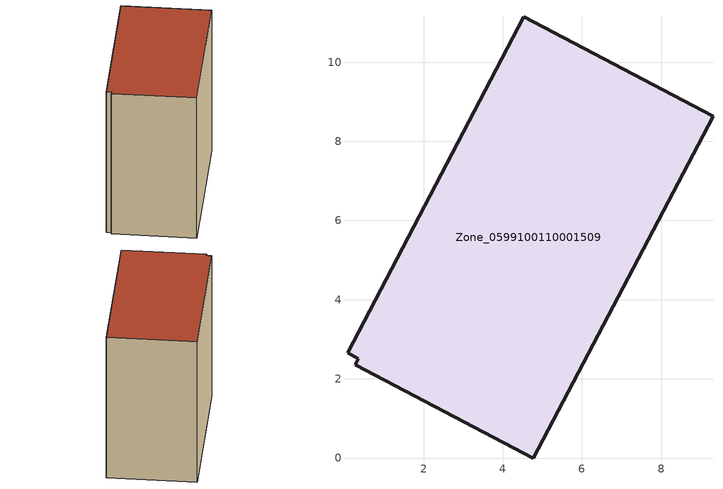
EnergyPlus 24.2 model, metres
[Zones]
Zone_0599100110001509
 floor ground (C_G): 0.28,2.36 0.35,2.51 0.08,2.66 4.53,11.14 9.31,8.63 4.77,0 z0
 wall outside (C_F): 9.31,8.63 4.53,11.14 0.08,2.66 0.35,2.51 0.28,2.36 4.77,0 9.31,8.63 z0:9.82
 roof outside (C_R): 0.35,2.51 0.28,2.36 4.77,0 9.31,8.63 4.53,11.14 0.08,2.66 z9.82
[BUILDING]
Pand.0599100110001509: North Axis=0; Terrain=City; Loads Convergence Tolerance Value=0.04; Temperature Convergence Tolerance Value=0.4; Solar Distribution=FullExterior; Maximum Number of Warmup Days=25; Minimum Number of Warmup Days=1
[Site:Location]
Rotterdam.The.Hague.AP_ZH_NLD Design_Conditions: Latitude=51.96; Longitude=4.45; Time Zone=1; Elevation=-4.5
[SITE:GROUNDTEMPERATURE:BUILDINGSURFACE]
18, 18, 18, 18, 18, 18, 18, 18, 18, 18, 18, 18
[MATERIAL] Thermal Absorptance=0.9; Solar Absorptance=0.7; Visible Absorptance=0.7
Name | Roughness | Thickness | Conductivity | Density | Specific Heat
G.TI.2015-2018 | MediumSmooth | 0.15 | 0.0428571 | 540 | 1210
F.TI.2015-2018 | Rough | 0.3 | 0.0666667 | 1920 | 840
R.TI.2015-2018 | MediumRough | 0.2 | 0.0333333 | 1500 | 1000
[CONSTRUCTION]
C_G: G.TI.2015-2018
C_F: F.TI.2015-2018
C_R: R.TI.2015-2018
[ZONE]
Zone_0599100110001509: Type=1; Multiplier=1; Ceiling Height=Autocalculate; Volume=Autocalculate; Floor Area=autocalculate; Part of Total Floor Area=Yes
[ZONEINFILTRATION:DESIGNFLOWRATE]
Infil_Zone_0599100110001509: Zone or ZoneList or Space or SpaceList=Zone_0599100110001509; Schedule=AlwaysOn; Design Flow Rate Calculation Method=Flow/Area; Flow Rate per Floor Area=0.0015; Constant Term Coefficient=1; Temperature Term Coefficient=0; Velocity Term Coefficient=0; Velocity Squared Term Coefficient=0
[HVACTEMPLATE:ZONE:IDEALLOADSAIRSYSTEM]
Zone_0599100110001509: Maximum Heating Supply Air Temperature=50; Minimum Cooling Supply Air Temperature=13; Maximum Heating Supply Air Humidity Ratio=0.0156; Minimum Cooling Supply Air Humidity Ratio=0.0077; Heating Limit=NoLimit; Cooling Limit=NoLimit; Dehumidification Control Type=ConstantSensibleHeatRatio; Cooling Sensible Heat Ratio=0.7; Dehumidification Setpoint=60; Humidification Control Type=None; Humidification Setpoint=30; Outdoor Air Method=None; Outdoor Air Flow Rate per Person=0.00944; Outdoor Air Flow Rate per Zone Floor Area=0; Outdoor Air Flow Rate per Zone=0; Demand Controlled Ventilation Type=None; Outdoor Air Economizer Type=NoEconomizer; Heat Recovery Type=None; Sensible Heat Recovery Effectiveness=0.7; Latent Heat Recovery Effectiveness=0.65
[ZONECONTROL:THERMOSTAT]
ThermostatControl_Zone_0599100110001509: Zone or ZoneList=Zone_0599100110001509; Control Type Schedule=DualSetpointControlType; Control 1=Thermostat_Zone_0599100110001509; Temperature Difference Between Cutout And Setpoint=0
[THERMOSTATSETPOINT:DUALSETPOINT]
Thermostat_Zone_0599100110001509: Heating Setpoint Temperature Schedule=HeatingSetpoint_Zone_0599100110001509; Cooling Setpoint Temperature Schedule=CoolingSetpoint_Zone_0599100110001509
[SCHEDULE:COMPACT]
HeatingSetpoint_Zone_0599100110001509: Through: 12/31, For: AllDays, Until: 24:00, 21
CoolingSetpoint_Zone_0599100110001509: Through: 12/31, For: AllDays, Until: 24:00, 24
DualSetpointControlType: Through: 12/31, For: AllDays, Until: 24:00, 4
AlwaysOn: Through: 12/31, For: AllDays, Until: 24:00, 1
